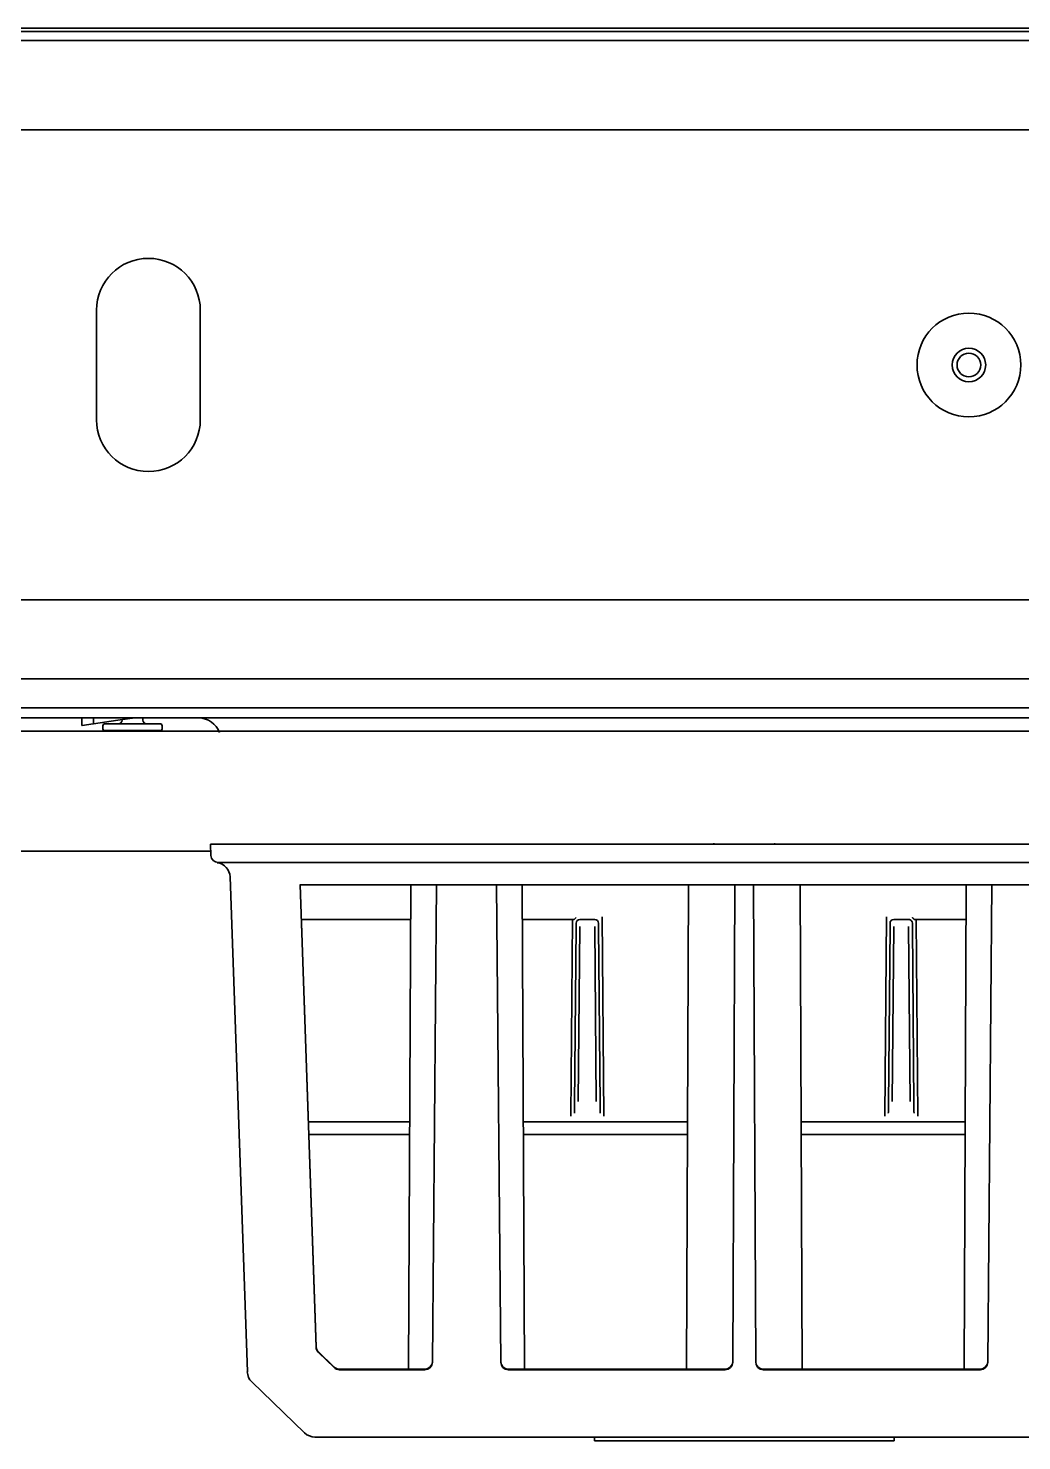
# Model space of a CAD drawing. Header units: inches. Extents: x 786 to 5755, y -850 to 3635.
# Drawn here: x 4042.9 to 4176.9, y 2385.4 to 2576 of the extents above; entities that cross this region are included whole.
import ezdxf

# ---------------------------------------------------------------- set-up
doc = ezdxf.new("R2010")
doc.units = ezdxf.units.IN
doc.layers.add('1', color=7, linetype='Continuous', true_color=0xffffff)

msp = doc.modelspace()

# ---------------------------------------------------------------- linework, layer by layer
at = {"layer": '1', "color": 7, "linetype": 'Continuous', "lineweight": 35}
for p, q in [((4189.24, 2575.98), (3462.24, 2575.98)), ((4187.24, 2575.52), (3464.24, 2575.52)), ((4187.24, 2574.32), (3464.24, 2574.32)), ((3462.24, 2562.25), (4189.24, 2562.25)), ((4052.08, 2537.93), (4052.08, 2523.17)), ((4066.08, 2523.17), (4066.08, 2537.93)), ((3462.24, 2498.85), (4189.24, 2498.85)), ((4189.24, 2488.22), (3461.74, 2488.22)), ((4253.74, 2482.95), (3397.74, 2482.95)), ((3461.74, 2484.28), (4189.24, 2484.28)), ((4050.08, 2481.92), (4050.09, 2482.95)), ((4051.68, 2482.95), (4051.66, 2482.16)), ((4056.58, 2482.88), (4054.94, 2482.64)), ((4057.3, 2482.93), (4058.58, 2482.93)), ((4058.35, 2482.63), (4058.35, 2482.93)), ((4058.58, 2482.93), (4060.51, 2482.93)), ((4065.85, 2482.93), (4060.51, 2482.93)), ((4206.24, 2481.15), (4030.74, 2481.15)), ((4050.14, 2481.93), (4050.08, 2481.92)), ((4051.65, 2482.15), (4050.14, 2481.93)), ((4051.66, 2482.16), (4051.65, 2482.15)), ((4054.94, 2482.64), (4051.66, 2482.16)), ((4052.94, 2481.88), (4052.94, 2481.48)), ((4053.09, 2482.13), (4060.79, 2482.13)), ((4053.09, 2481.23), (4060.79, 2481.23)), ((4053.78, 2481.23), (4053.83, 2481.15)), ((4055.52, 2482.72), (4055.52, 2482.63)), ((4060.05, 2481.15), (4060.1, 2481.23)), ((4060.94, 2481.48), (4060.94, 2481.88)), ((4067.44, 2465.93), (4068.9, 2465.93)), ((4067.49, 2464.4), (4067.44, 2465.93)), ((4068.9, 2465.93), (4080.49, 2465.93)), ((4072.97, 2465.95), (4072.97, 2465.93)), ((4080.49, 2465.93), (4084.02, 2465.93)), ((4194.86, 2465.93), (4084.02, 2465.93)), ((4100.57, 2465.95), (4100.57, 2465.93)), ((4103.4, 2465.93), (4103.4, 2465.95)), ((4175.47, 2465.95), (4175.47, 2465.93)), ((3829.03, 2464.95), (4067.47, 2464.95)), ((4069.66, 2463.43), (4068.49, 2463.43)), ((4081.25, 2463.43), (4069.66, 2463.43)), ((4084.07, 2463.43), (4081.25, 2463.43)), ((4194.81, 2463.43), (4084.07, 2463.43)), ((4072.43, 2394.73), (4070.09, 2461.5)), ((4080.38, 2460.43), (4079.49, 2460.43)), ((4081.7, 2398.04), (4079.53, 2460.43)), ((4081.7, 2398.1), (4079.53, 2460.43)), ((4083.21, 2460.43), (4080.38, 2460.43)), ((4195.67, 2460.43), (4083.21, 2460.43)), ((4094.47, 2460.43), (4094.18, 2395.1)), ((4097.94, 2460.43), (4097.38, 2396.01)), ((4106.6, 2396.01), (4106.04, 2460.43)), ((4109.8, 2395.1), (4109.51, 2460.43)), ((4131.92, 2460.43), (4131.63, 2395.1)), ((4137.88, 2396.01), (4138.17, 2460.43)), ((4140.99, 2396.01), (4140.71, 2460.43)), ((4147.25, 2395.1), (4146.96, 2460.43)), ((4169.37, 2460.43), (4169.08, 2395.1)), ((4172.84, 2460.43), (4172.28, 2396.01)), ((4079.69, 2455.75), (4094.45, 2455.75)), ((4109.53, 2455.75), (4116.27, 2455.75)), ((4116.05, 2429.2), (4116.27, 2455.75)), ((4116.56, 2430.75), (4116.76, 2454.79)), ((4116.76, 2454.79), (4116.77, 2455.26)), ((4117.26, 2454.82), (4117.05, 2431.21)), ((4117.27, 2455.75), (4119.28, 2455.75)), ((4119.49, 2431.21), (4119.28, 2454.82)), ((4119.78, 2455.26), (4119.78, 2454.79)), ((4119.78, 2454.79), (4119.99, 2430.75)), ((4120.27, 2456.1), (4120.5, 2429.2)), ((4158.38, 2429.2), (4158.61, 2456.1)), ((4158.89, 2430.75), (4159.1, 2454.79)), ((4159.1, 2454.79), (4159.1, 2455.26)), ((4159.6, 2454.82), (4159.39, 2431.21)), ((4159.6, 2455.75), (4161.61, 2455.75)), ((4161.82, 2431.21), (4161.61, 2454.82)), ((4162.11, 2455.26), (4162.11, 2454.79)), ((4162.11, 2454.79), (4162.32, 2430.75)), ((4162.61, 2455.75), (4169.35, 2455.75)), ((4162.61, 2455.75), (4162.83, 2429.2)), ((4116.55, 2429.82), (4116.56, 2430.75)), ((4119.99, 2430.75), (4120, 2429.82)), ((4158.88, 2429.82), (4158.89, 2430.75)), ((4162.32, 2430.75), (4162.33, 2429.82)), ((4094.33, 2428.47), (4080.64, 2428.47)), ((4131.78, 2428.47), (4109.65, 2428.47)), ((4169.22, 2428.47), (4147.1, 2428.47)), ((4080.7, 2426.73), (4094.32, 2426.73)), ((4109.66, 2426.73), (4131.77, 2426.73)), ((4147.11, 2426.73), (4169.22, 2426.73)), ((4084.14, 2395.37), (4081.99, 2397.45)), ((4084.14, 2395.3), (4082.01, 2397.35)), ((4072.43, 2394.73), (4072.43, 2394.73)), ((4080.15, 2386.49), (4073.04, 2393.36)), ((4096.38, 2395.1), (4084.83, 2395.1)), ((4096.38, 2395.02), (4084.83, 2395.02)), ((4136.89, 2395.1), (4107.6, 2395.1)), ((4136.88, 2395.02), (4107.6, 2395.02)), ((4171.28, 2395.1), (4141.99, 2395.1)), ((4171.28, 2395.02), (4141.99, 2395.02)), ((4080.15, 2386.49), (4080.15, 2386.49)), ((4081.54, 2385.93), (4081.54, 2385.93)), ((4197.34, 2385.93), (4081.54, 2385.93)), ((4119.24, 2385.43), (4119.24, 2385.93)), ((4159.64, 2385.43), (4159.64, 2385.93))]:
    msp.add_line(p, q, dxfattribs=at)
for radius in [7, 2.26, 1.6]:
    msp.add_circle((4169.74, 2530.55), radius, dxfattribs=at)
for centre, radius, start, end in [((4059.08, 2537.93), 7, 0, 180), ((4059.08, 2523.17), 7, 180, 0), ((4065.85, 2479.93), 3, 19.9002, 90), ((4053.22, 2481.88), 0.283, 118.0725, 180), ((4053.22, 2481.48), 0.283, 180, 241.9275), ((4055.02, 2482.63), 0.5, 270, 0), ((4058.85, 2482.63), 0.5, 180, 270), ((4060.66, 2481.88), 0.283, 0, 61.9275), ((4060.66, 2481.48), 0.283, 298.0725, 0), ((4135.41, 2464.95), 1, 90, 101.418), ((4143.47, 2464.95), 1, 78.582, 90), ((4068.49, 2464.43), 1, 182, 270), ((4068.1, 2461.43), 2, 2, 82.3764), ((4117.27, 2455.25), 0.5, 90, 179.5), ((4119.28, 2455.25), 0.5, 0.5, 90), ((4159.6, 2455.25), 0.5, 90, 179.5), ((4161.61, 2455.25), 0.5, 0.5, 90), ((4074.42, 2394.8), 2, 182, 226), ((4081.54, 2387.93), 2, 226, 270)]:
    msp.add_arc(centre, radius, start, end, dxfattribs=at)
for centre, major_axis, ratio, start_param, end_param in [((4057.3, 2477.93), (-4.99, -0.38), 1, 4.635536, 4.7813), ((4117.27, 2455.25), (0, -0.5), 0.999915, 3.141593, 4.703429), ((4119.28, 2455.25), (0, 0.5), 0.999915, 4.721349, 6.283185), ((4159.6, 2455.25), (0, -0.5), 0.999915, 3.141593, 4.703429), ((4161.61, 2455.25), (0, -0.5), 0.999915, 2.760773, 3.141593), ((4082.7, 2398.07), (-1, 0), 0.99863, 0.034859, 0.802166), ((4082.7, 2398.15), (-0.884, -0.467), 0.992708, 6.279751, 6.6006), ((4084.83, 2396.09), (-0.998, 0.069), 0.998789, 0.870673, 1.639309), ((4084.83, 2396.01), (-1, 0), 0.99863, 0.802166, 1.570796), ((4096.38, 2396.09), (1, -0.009), 0.998629, 4.721104, 6.283185), ((4096.38, 2396.01), (1, 0), 0.998629, 4.712389, 6.274471), ((4107.6, 2396.09), (-1, -0.009), 0.998629, 0, 1.562082), ((4107.6, 2396.01), (1, 0), 0.998629, 3.150307, 4.712389), ((4136.88, 2396.01), (1, 0), 0.99863, 4.712389, 6.278828), ((4136.89, 2396.09), (-1, 0.004), 0.99863, 1.575154, 3.141593), ((4141.99, 2396.09), (1, 0.004), 0.99863, 3.141593, 4.708032), ((4141.99, 2396.01), (1, 0), 0.99863, 3.14595, 4.712389), ((4171.28, 2396.09), (1, -0.009), 0.998629, 4.721104, 6.283185), ((4171.28, 2396.01), (1, 0), 0.998629, 4.712389, 6.274471), ((4074.42, 2394.8), (-2, -0.07), 0.99882, 0, 0.769766), ((4081.54, 2387.93), (-1.39, -1.44), 0.999885, 0, 0.768002)]:
    msp.add_ellipse(centre, major_axis=major_axis, ratio=ratio, start_param=start_param, end_param=end_param, dxfattribs=at)
for points in [[(4067.49, 2464.37), (4067.49, 2464.37), (4067.49, 2464.37), (4067.49, 2464.37)], [(4116.52, 2455.75), (4116.52, 2455.75), (4116.52, 2455.75), (4116.52, 2455.75)], [(4162.36, 2455.75), (4162.36, 2455.75), (4162.36, 2455.75), (4162.36, 2455.75)]]:
    msp.add_open_spline(points, degree=3, dxfattribs=at)
for points, knots in [([(4116.27, 2455.75), (4116.32, 2455.75), (4116.36, 2455.75), (4116.44, 2455.75), (4116.48, 2455.75), (4116.52, 2455.75)], [0, 0, 0, 0, 0.5, 0.5, 1, 1, 1, 1]), ([(4116.52, 2455.75), (4116.54, 2455.77), (4116.57, 2455.82), (4116.61, 2455.86), (4116.66, 2455.9), (4116.68, 2455.92), (4116.71, 2455.95), (4116.72, 2455.96), (4116.74, 2455.98), (4116.75, 2455.99), (4116.77, 2456)], [0, 0, 0, 0, 0.25, 0.5, 0.5, 0.75, 0.75, 0.875, 0.875, 1, 1, 1, 1]), ([(4162.36, 2455.75), (4162.34, 2455.77), (4162.31, 2455.82), (4162.27, 2455.86), (4162.22, 2455.9), (4162.2, 2455.92), (4162.17, 2455.95), (4162.16, 2455.96), (4162.14, 2455.98), (4162.13, 2455.99), (4162.11, 2456)], [0, 0, 0, 0, 0.25, 0.5, 0.5, 0.75, 0.75, 0.875, 0.875, 1, 1, 1, 1]), ([(4162.36, 2455.75), (4162.4, 2455.75), (4162.44, 2455.75), (4162.52, 2455.75), (4162.56, 2455.75), (4162.61, 2455.75)], [0, 0, 0, 0, 0.5, 0.5, 1, 1, 1, 1]), ([(4116.53, 2429.64), (4116.53, 2429.67), (4116.54, 2429.7), (4116.55, 2429.76), (4116.55, 2429.79), (4116.55, 2429.82)], [0, 0, 0, 0, 0.5, 0.5, 1, 1, 1, 1]), ([(4120, 2429.82), (4120, 2429.79), (4120, 2429.76), (4120.01, 2429.7), (4120.01, 2429.67), (4120.02, 2429.64)], [0, 0, 0, 0, 0.5, 0.5, 1, 1, 1, 1]), ([(4158.86, 2429.64), (4158.87, 2429.67), (4158.87, 2429.7), (4158.88, 2429.76), (4158.88, 2429.79), (4158.88, 2429.82)], [0, 0, 0, 0, 0.5, 0.5, 1, 1, 1, 1]), ([(4162.33, 2429.82), (4162.33, 2429.79), (4162.33, 2429.76), (4162.34, 2429.7), (4162.35, 2429.67), (4162.35, 2429.64)], [0, 0, 0, 0, 0.5, 0.5, 1, 1, 1, 1]), ([(4081.81, 2397.69), (4081.81, 2397.7), (4081.78, 2397.76), (4081.72, 2397.92), (4081.71, 2398.06), (4081.7, 2398.14)], [0, 0, 0, 0, 0.145816, 0.55847, 1, 1, 1, 1]), ([(4139.44, 2385.43), (4137.86, 2385.43), (4134.46, 2385.43), (4129.53, 2385.43), (4125.08, 2385.43), (4121.77, 2385.43), (4119.96, 2385.43), (4119.33, 2385.43), (4119.24, 2385.43), (4119.24, 2385.43)], [0, 0, 0, 0, 0.203649, 0.436682, 0.641124, 0.800868, 0.915365, 0.960191, 1, 1, 1, 1]), ([(4159.64, 2385.43), (4159.64, 2385.43), (4159.1, 2385.43), (4157.82, 2385.43), (4156.51, 2385.43), (4154.97, 2385.43), (4153.25, 2385.43), (4151.74, 2385.43), (4150.49, 2385.43), (4149.53, 2385.43), (4148.55, 2385.43), (4147.13, 2385.43), (4145.23, 2385.43), (4142.79, 2385.43), (4140.83, 2385.43), (4139.7, 2385.43), (4139.44, 2385.43)], [0, 0, 0, 0, 0.106353, 0.169105, 0.239089, 0.315308, 0.396018, 0.479225, 0.521163, 0.563024, 0.605947, 0.651193, 0.748459, 0.854083, 0.966665, 1, 1, 1, 1])]:
    msp.add_open_spline(points, degree=3, knots=knots, dxfattribs=at)

doc.saveas('drawing.dxf')
